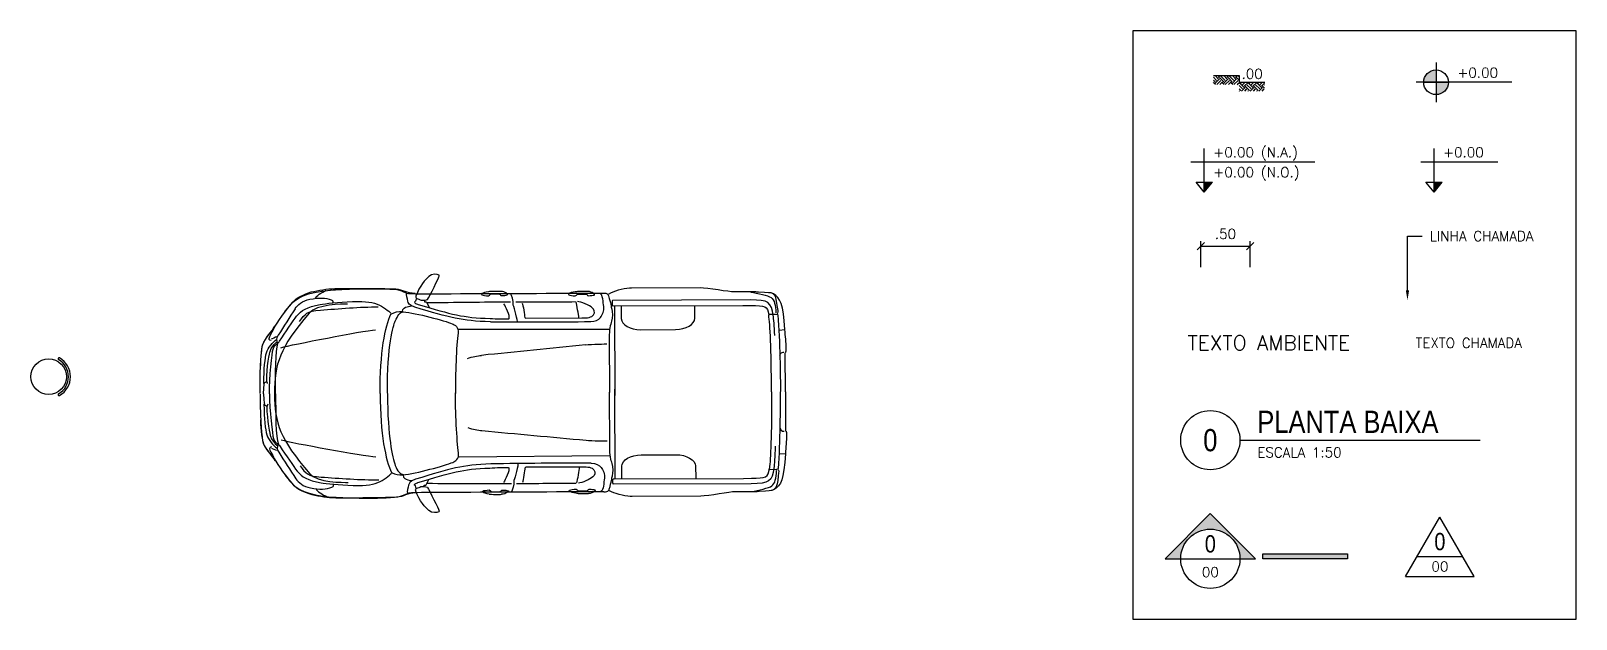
# Model space of a CAD drawing. Header units: millimetres. Extents: x 45003 to 46969, y 6653 to 6979.
# Drawn here: x 45003.1 to 45018.74, y 6880.17 to 6886.13 of the extents above; entities that cross this region are included whole.
import ezdxf
from ezdxf import colors
from ezdxf.entities.mleader import LeaderData, LeaderLine
from ezdxf.enums import TextEntityAlignment as Align
from ezdxf.math import Vec2, Vec3

# ---------------------------------------------------------------- set-up
doc = ezdxf.new("R2010")
doc.units = ezdxf.units.MM
for name, color, linetype in [('ARQ-COTAS', 30, 'Continuous'), ('ARQ-MÓVEIS', 170, 'Continuous'), ('ARQ-PESSOAS', 1, 'Continuous'), ('ARQ-SÍMBOLOS', 2, 'Continuous'), ('ARQ-TEXTO2', 2, 'Continuous'), ('ARQ-TEXTO3', 3, 'Continuous'), ('ARQ-TEXTO4', 4, 'Continuous')]:
    doc.layers.add(name, color=color, linetype=linetype)
doc.styles.add('ARIAL', font='ARIALN.TTF', dxfattribs={"height": 0.18})
doc.styles.add('ROMANS', font='romans.shx')
doc.styles.add('Romans_Anot', font='romans.shx')
doc.dimstyles.new('Escala 1-50', dxfattribs={"dimscale": 0.5, "dimtxt": 0.2, "dimasz": 0.15, "dimexe": 0.1, "dimexo": 0.2, "dimgap": 0.15, "dimtad": 1, "dimzin": 4, "dimdsep": 46, "dimtxsty": 'Romans_Anot', "dimblk": 'OBLIQUE', "dimcen": 0.25, "dimclrd": 256, "dimclre": 256, "dimclrt": 2, "dimadec": 0, "dimazin": 0, "dimtfac": 1, "dimtix": 1, "dimtmove": 2, "dimatfit": 3, "dimfxl": 0, "dimlwd": -1, "dimlwe": -1, "dimarcsym": 0})

# ---------------------------------------------------------------- blocks, each defined once
blk = doc.blocks.new('_Oblique')
at = {"color": 0, "linetype": 'ByBlock', "lineweight": -2}
blk.add_line((-0.5, -0.5), (0.5, 0.5), dxfattribs=at)
blk = doc.blocks.new('*D36')
at = {"layer": 'ARQ-COTAS', "transparency": 16777216}
for p, q in [((45014.937, 6883.735), (45014.937, 6883.997)), ((45014.937, 6883.947), (45015.437, 6883.947)), ((45015.437, 6883.735), (45015.437, 6883.997))]:
    blk.add_line(p, q, dxfattribs=at)
at = {"layer": 'Defpoints', "color": 0, "transparency": 16777216}
for p in [(45015.437, 6883.947), (45014.937, 6883.635), (45015.437, 6883.635)]:
    blk.add_point(p, dxfattribs=at)
at = {"layer": 'ARQ-COTAS', "transparency": 16777216, "xscale": 0.075, "yscale": 0.075, "zscale": 0.075, "rotation": 180}
blk.add_blockref('_Oblique', (45014.937, 6883.947), dxfattribs=at)
at = {"layer": 'ARQ-COTAS', "transparency": 16777216, "xscale": 0.075, "yscale": 0.075, "zscale": 0.075}
blk.add_blockref('_Oblique', (45015.437, 6883.947), dxfattribs=at)
at = {"layer": 'ARQ-COTAS', "color": 2, "transparency": 16777216, "insert": (45015.187, 6884.072), "char_height": 0.1, "attachment_point": 5, "style": 'Romans_Anot'}
blk.add_mtext('.50', dxfattribs=at)
blk = doc.blocks.new('Nível_Planta')
at = {"layer": 'ARQ-SÍMBOLOS', "ltscale": 0.1}
h = blk.add_hatch(color=1, dxfattribs=at)
h.dxf.hatch_style = 1
h.paths.add_polyline_path([(-0.25, 0), (0, 0), (0, 0.25, 0.414214)])
h.paths.add_polyline_path([(0.25, 0), (0, 0), (0, -0.25, 0.414214)])
at = {"layer": 'ARQ-SÍMBOLOS', "color": 1}
for p, q in [((0, 0.4), (0, -0.4)), ((1.535, 0), (-0.4, 0))]:
    blk.add_line(p, q, dxfattribs=at)
at = {"layer": 'ARQ-SÍMBOLOS', "color": 1, "ltscale": 0.1}
blk.add_line((-0.25, 0), (0.25, 0), dxfattribs=at)
at = {"layer": 'ARQ-SÍMBOLOS', "color": 1}
blk.add_circle((0, 0), 0.25, dxfattribs=at)
at = {"layer": 'ARQ-TEXTO2', "style": 'ROMANS'}
blk.add_attdef('NIVEL-ACABADO', text='', height=0.2, dxfattribs=at).set_placement((0.432, 0.034), align=Align.BOTTOM_LEFT)
blk = doc.blocks.new('Nível_Corte')
at = {"layer": 'ARQ-SÍMBOLOS'}
h = blk.add_hatch(color=1, dxfattribs=at)
h.dxf.hatch_style = 1
h.paths.add_polyline_path([(0.167, 0.202), (0, 0.202), (0, 0)])
at = {"layer": 'ARQ-SÍMBOLOS', "color": 1}
for p, q in [((0, 0), (0, 0.884)), ((-0.271, 0.613), (2.235, 0.613)), ((-0.167, 0.202), (0.167, 0.202)), ((0, 0), (-0.167, 0.202)), ((0, 0), (0.167, 0.202))]:
    blk.add_line(p, q, dxfattribs=at)
at = {"layer": 'ARQ-TEXTO2', "style": 'ROMANS'}
for tag, p in [('NIVEL-ACABADO', (0.182, 0.647)), ('NIVEL-OSSO', (0.182, 0.244))]:
    blk.add_attdef(tag, text='', height=0.2, dxfattribs=at).set_placement(p, align=Align.BOTTOM_LEFT)
blk = doc.blocks.new('Nível_Fachada')
at = {"layer": 'ARQ-SÍMBOLOS'}
h = blk.add_hatch(color=1, dxfattribs=at)
h.dxf.hatch_style = 1
h.paths.add_polyline_path([(0.167, 0.202), (0, 0.202), (0, 0)])
at = {"layer": 'ARQ-SÍMBOLOS', "color": 1}
for p, q in [((0, 0), (0, 0.884)), ((-0.271, 0.613), (1.29, 0.613)), ((-0.167, 0.202), (0.167, 0.202)), ((0, 0), (-0.167, 0.202)), ((0, 0), (0.167, 0.202))]:
    blk.add_line(p, q, dxfattribs=at)
at = {"layer": 'ARQ-TEXTO2', "style": 'ROMANS'}
blk.add_attdef('NIVEL-ACABADO', text='', height=0.2, dxfattribs=at).set_placement((0.182, 0.647), align=Align.BOTTOM_LEFT)
blk = doc.blocks.new('Desnível')
at = {"layer": 'ARQ-SÍMBOLOS', "ltscale": 0.1}
h = blk.add_hatch(dxfattribs=at)
h.set_pattern_fill('EARTH', color=8, scale=0.0195, angle=45)
h.set_pattern_definition([(45, (-400.02996, -104.62736), (0, 0.175114994), [0.123825, -0.123825]), (45, (-400.0628, -104.59453), (0, 0.175114994), [0.123825, -0.123825]), (45, (-400.09563, -104.56169), (0, 0.175114994), [0.123825, -0.123825]), (135, (-400.09563, -104.5398), (-0.175114994, 0), [0.123825, -0.123825]), (135, (-400.0628, -104.50697), (-0.175114994, 0), [0.123825, -0.123825]), (135, (-400.02996, -104.47414), (-0.175114994, 0), [0.123825, -0.123825])])
h.paths.add_polyline_path([(-0.003, 0.13), (-0.52, 0.13), (-0.52, -0.052), (-0.003, -0.052)])
h.paths.add_polyline_path([(0.514, 0), (-0.003, 0), (-0.003, -0.182), (0.514, -0.182)])
at = {"layer": 'ARQ-SÍMBOLOS', "color": 1}
for p, q in [((-0.52, 0.13), (0, 0.13)), ((0, 0.13), (0, 0)), ((0, 0), (0.517, 0))]:
    blk.add_line(p, q, dxfattribs=at)
at = {"layer": 'ARQ-TEXTO2', "style": 'ROMANS'}
blk.add_attdef('DESNIVEL', text='', height=0.2, dxfattribs=at).set_placement((0.048, 0.007), align=Align.BOTTOM_LEFT)
blk = doc.blocks.new('*U11')
at = {"layer": 'ARQ-SÍMBOLOS'}
blk.add_line((0.6, 0), (5.458, 0), dxfattribs=at)
blk.add_circle((0, 0), 0.6, dxfattribs=at)
at = {"layer": 'ARQ-TEXTO2', "style": 'ROMANS'}
blk.add_attdef('ESCALA1', text='', height=0.2, dxfattribs=at).set_placement((0.951, -0.149), align=Align.TOP_LEFT)
at = {"layer": 'ARQ-TEXTO4', "style": 'ARIAL'}
blk.add_attdef('TITULODODESENHO', (0.951, 0.146), '', height=0.45, dxfattribs=at)
blk.add_attdef('0', text='', height=0.45, dxfattribs=at).set_placement((0, 0), align=Align.MIDDLE)
blk = doc.blocks.new('Símbolo_Corte')
at = {"layer": 'ARQ-SÍMBOLOS'}
h = blk.add_hatch(color=256, dxfattribs=at)
h.dxf.hatch_style = 1
h.paths.add_polyline_path([(0, 0.915), (-0.915, 0), (-0.6, 0, -1), (0.6, 0), (0.915, 0)])
at = {"layer": 'ARQ-SÍMBOLOS', "ltscale": 0.1}
blk.add_hatch(color=256, dxfattribs=at).paths.add_polyline_path([(1.063, 0.1), (2.775, 0.1), (2.775, 0), (1.063, 0)])
at = {"layer": 'ARQ-SÍMBOLOS'}
for p, q in [((-0.915, 0), (-0.6, 0)), ((0.6, 0), (0.915, 0))]:
    blk.add_line(p, q, dxfattribs=at)
at = {"layer": 'ARQ-SÍMBOLOS', "color": 4}
blk.add_line((-0.6, 0), (0.6, 0), dxfattribs=at)
at = {"layer": 'ARQ-SÍMBOLOS'}
blk.add_lwpolyline([(-0.915, 0), (0, 0.915), (0.915, 0)], dxfattribs=at)
blk.add_lwpolyline([(1.063, 0.1), (2.775, 0.1), (2.775, 0), (1.063, 0)], close=True, dxfattribs=at)
blk.add_circle((0, 0), 0.6, dxfattribs=at)
at = {"layer": 'ARQ-TEXTO2', "style": 'ROMANS'}
blk.add_attdef('NUMERO-FOLHA', text='', height=0.2, dxfattribs=at).set_placement((0, -0.271), align=Align.MIDDLE_CENTER)
at = {"layer": 'ARQ-TEXTO4', "style": 'ARIAL'}
blk.add_attdef('NUMERO-DESENHO-NA-FOLHA', text='', height=0.35, dxfattribs=at).set_placement((0, 0.301), align=Align.MIDDLE_CENTER)
blk = doc.blocks.new('Símbolo_Fachada')
at = {"layer": 'ARQ-SÍMBOLOS', "ltscale": 0.1}
for p, q in [((-0.693, -0.399), (0, 0.801)), ((0.693, -0.399), (0, 0.801)), ((-0.693, -0.399), (0.693, -0.399))]:
    blk.add_line(p, q, dxfattribs=at)
at = {"layer": 'ARQ-SÍMBOLOS', "color": 4, "ltscale": 0.1}
blk.add_line((-0.463, 0), (0.463, 0), dxfattribs=at)
at = {"layer": 'ARQ-TEXTO2', "style": 'ROMANS'}
blk.add_attdef('NUMERO-FOLHA', text='', height=0.2, dxfattribs=at).set_placement((0, -0.199), align=Align.MIDDLE_CENTER)
at = {"layer": 'ARQ-TEXTO4', "style": 'ARIAL'}
blk.add_attdef('NUMERO-DESENHO-NA-FOLHA', text='', height=0.35, dxfattribs=at).set_placement((0, 0.306), align=Align.MIDDLE_CENTER)
blk = doc.blocks.new('hulix')
at = {"layer": 'ARQ-PESSOAS'}
h = blk.add_hatch(color=256, dxfattribs=at)
h.paths.add_polyline_path([(323.414, 176.483, 0.002536), (323.46, 176.467)], flags=0)
h.paths.add_polyline_path([(323.46, 176.467, 0.139761), (323.524, 176.473)], flags=0)
h.paths.add_polyline_path([(323.641, 176.703, 0.291649), (323.642, 176.719)], flags=0)
h = blk.add_hatch(color=256, dxfattribs=at)
h.paths.add_polyline_path([(323.45, 174.567, 0.001), (323.405, 174.551)], flags=0)
h.paths.add_polyline_path([(323.515, 174.561, 0.139158), (323.45, 174.567)], flags=0)
for points in [[(326.293, 176.58), (325.595, 176.58)], [(323.41, 176.482), (323.403, 176.455)], [(323.493, 176.463), (323.493, 176.45), (323.508, 176.449), (323.513, 176.446), (323.54, 176.394)], [(324.142, 176.507), (324.154, 176.515)], [(324.164, 176.526), (324.248, 176.526)], [(325.025, 176.503), (325.037, 176.511)], [(325.047, 176.521), (325.13, 176.522)], [(325.383, 176.531), (325.358, 176.518)], [(326.804, 176.456), (325.402, 176.456)], [(327.038, 176.517), (327.013, 176.526)], [(323.151, 176.326), (323.156, 176.328)], [(324.348, 176.272), (324.353, 176.277)], [(324.511, 176.287), (324.519, 176.279), (325.089, 176.279)], [(325.413, 176.401), (326.725, 176.401), (326.806, 176.4)], [(325.423, 176.396), (325.424, 175.488)], [(325.489, 176.397), (325.491, 176.272)], [(326.238, 176.273), (326.24, 176.397)], [(326.996, 176.311), (327.056, 176.311)], [(323.838, 176.171), (325.366, 176.163)], [(325.688, 176.157), (326.042, 176.158)], [(327.096, 176.149), (327.152, 176.153)], [(325.368, 176.081), (325.368, 175.519)], [(327.155, 175.522), (327.154, 175.911)], [(321.867, 175.635), (321.88, 175.643)], [(325.369, 174.961), (325.368, 175.523)], [(325.424, 174.649), (325.424, 175.555)], [(327.155, 175.522), (327.155, 175.133)], [(321.867, 175.405), (321.88, 175.397)], [(323.839, 174.871), (325.367, 174.88)], [(325.688, 174.885), (326.042, 174.885)], [(327.096, 174.895), (327.153, 174.891)], [(323.152, 174.715), (323.157, 174.712)], [(324.338, 174.762), (324.344, 174.757)], [(324.51, 174.758), (324.518, 174.766), (325.088, 174.766)], [(325.49, 174.646), (325.492, 174.77)], [(326.239, 174.77), (326.241, 174.646)], [(326.996, 174.733), (327.057, 174.733)], [(323.401, 174.552), (323.394, 174.579)], [(323.484, 174.571), (323.484, 174.584), (323.499, 174.585), (323.504, 174.588), (323.531, 174.641)], [(325.026, 174.539), (325.038, 174.531)], [(326.805, 174.587), (325.403, 174.587)], [(325.414, 174.642), (326.726, 174.642), (326.807, 174.643)], [(324.143, 174.534), (324.155, 174.526)], [(324.165, 174.516), (324.249, 174.515)], [(325.048, 174.521), (325.131, 174.52)], [(325.384, 174.511), (325.359, 174.525)], [(326.294, 174.463), (325.595, 174.463)], [(327.039, 174.527), (327.013, 174.518)]]:
    blk.add_lwpolyline(points, dxfattribs=at)
for points in [[(323.351, 176.533, 0.007609), (323.764, 176.531, -0.000033), (325.306, 176.531)], [(323.414, 176.483, 0.002536), (323.46, 176.467, 0.139761), (323.524, 176.473)], [(324.248, 176.553, 0.018307), (324.164, 176.551, 0.00379), (324.143, 176.55)], [(325.15, 176.549, 0.007796), (325.131, 176.549, 0.019151), (325.047, 176.547)], [(323.515, 174.561, 0.139158), (323.45, 174.567, 0.001), (323.405, 174.551)], [(325.307, 174.511, -0.000029), (323.765, 174.51, 0.007592), (323.352, 174.508)], [(324.143, 174.492, -0.001054), (324.165, 174.49, 0.01916), (324.249, 174.488, 0.013324), (324.268, 174.489)], [(325.048, 174.495, 0.019973), (325.132, 174.493, 0.002241), (325.151, 174.493)]]:
    blk.add_lwpolyline(points, format="xyb", dxfattribs=at)
for centre, radius, start, end in [((323.629, 176.711), 0.0142, 325.73, 30.7671), ((324.203, 127.964), 48.478, 89.8059, 90.803), ((326.505, -5702.793), 5879.235, 90.0144095, 90.0203015), ((333.905, 168.66), 14.041, 146.6241, 147.9308), ((323.235, 175.927), 0.424, 84.5269, 85.4771), ((324.741, 216.403), 40.163, 269.1727, 270.6263), ((352.519, -111.214), 288.523, 95.44759, 95.65869), ((351.192, 451.161), 277.352, 264.38834, 264.60795), ((334.417, 182.722), 14.657, 212.1403, 213.3921), ((324.782, 133.9), 40.903, 89.4411, 90.8684), ((324.168, 225.249), 50.649, 269.2594, 270.2264), ((323.144, 3114.217), 2939.618, 270.024907, 270.036691)]:
    blk.add_arc(centre, radius, start, end, dxfattribs=at)
for points in [[(322.369, 176.56), (322.457, 176.577), (322.523, 176.588), (322.618, 176.588)], [(322.539, 176.572), (322.644, 176.58), (322.971, 176.592), (323.18, 176.578)], [(322.618, 176.588), (322.814, 176.588), (323.089, 176.588), (323.201, 176.581)], [(323.201, 176.581), (323.275, 176.577), (323.305, 176.539), (323.4, 176.539)], [(323.538, 176.707), (323.503, 176.678), (323.443, 176.608), (323.406, 176.508)], [(323.538, 176.707), (323.503, 176.678), (323.443, 176.608), (323.406, 176.508)], [(323.524, 176.473), (323.544, 176.498), (323.641, 176.703), (323.641, 176.703)], [(323.524, 176.473), (323.544, 176.498), (323.641, 176.703), (323.641, 176.703)], [(323.642, 176.719), (323.619, 176.732), (323.573, 176.735), (323.538, 176.707)], [(323.642, 176.719), (323.619, 176.732), (323.573, 176.735), (323.538, 176.707)], [(325.595, 176.58), (325.546, 176.585), (325.439, 176.556), (325.383, 176.531)], [(326.637, 176.538), (326.595, 176.538), (326.365, 176.58), (326.293, 176.58)], [(321.959, 176.179), (321.996, 176.245), (322.092, 176.378), (322.134, 176.427)], [(322.046, 176.315), (322.085, 176.371), (322.161, 176.46), (322.186, 176.481)], [(322.134, 176.427), (322.184, 176.486), (322.289, 176.553), (322.539, 176.572)], [(322.179, 176.385), (322.205, 176.424), (322.252, 176.464), (322.328, 176.479)], [(322.186, 176.481), (322.21, 176.502), (322.299, 176.546), (322.369, 176.56)], [(322.193, 176.308), (322.242, 176.369), (322.298, 176.401), (322.434, 176.426)], [(322.709, 176.429), (322.661, 176.429), (322.397, 176.429), (322.32, 176.338)], [(322.328, 176.479), (322.42, 176.498), (322.488, 176.494), (322.546, 176.472)], [(322.385, 176.493), (322.388, 176.508), (322.45, 176.55), (322.495, 176.57)], [(322.434, 176.426), (322.486, 176.436), (322.617, 176.449), (322.761, 176.454)], [(322.546, 176.472), (322.565, 176.465), (322.565, 176.449), (322.557, 176.443)], [(322.761, 176.454), (322.904, 176.459), (322.97, 176.449), (323.036, 176.418)], [(323.18, 176.578), (323.279, 176.571), (323.288, 176.534), (323.351, 176.533)], [(323.324, 176.457), (323.319, 176.474), (323.302, 176.53), (323.315, 176.536)], [(323.393, 176.396), (323.328, 176.415), (323.33, 176.44), (323.324, 176.457)], [(323.403, 176.455), (323.389, 176.451), (323.393, 176.441), (323.393, 176.441)], [(323.393, 176.441), (323.401, 176.431), (323.427, 176.423), (323.427, 176.423)], [(323.406, 176.508), (323.406, 176.508), (323.4, 176.488), (323.414, 176.483)], [(323.406, 176.508), (323.406, 176.508), (323.4, 176.488), (323.414, 176.483)], [(323.427, 176.423), (323.776, 176.32), (323.876, 176.286), (324.159, 176.278)], [(324.077, 176.53), (324.07, 176.526), (324.073, 176.519), (324.077, 176.518)], [(324.077, 176.53), (324.07, 176.526), (324.073, 176.519), (324.077, 176.518)], [(324.143, 176.55), (324.11, 176.547), (324.089, 176.536), (324.077, 176.53)], [(324.143, 176.55), (324.11, 176.547), (324.089, 176.536), (324.077, 176.53)], [(324.077, 176.518), (324.088, 176.513), (324.113, 176.509), (324.142, 176.507)], [(324.077, 176.518), (324.088, 176.513), (324.113, 176.509), (324.142, 176.507)], [(324.154, 176.515), (324.159, 176.519), (324.164, 176.526), (324.164, 176.526)], [(324.154, 176.515), (324.159, 176.519), (324.164, 176.526), (324.164, 176.526)], [(324.267, 176.553), (324.262, 176.553), (324.254, 176.553), (324.248, 176.553)], [(324.267, 176.553), (324.262, 176.553), (324.254, 176.553), (324.248, 176.553)], [(324.248, 176.526), (324.262, 176.526), (324.263, 176.515), (324.266, 176.513)], [(324.248, 176.526), (324.262, 176.526), (324.263, 176.515), (324.266, 176.513)], [(324.266, 176.513), (324.266, 176.513), (324.27, 176.508), (324.275, 176.509)], [(324.266, 176.513), (324.266, 176.513), (324.27, 176.508), (324.275, 176.509)], [(324.322, 176.536), (324.311, 176.544), (324.293, 176.552), (324.267, 176.553)], [(324.322, 176.536), (324.311, 176.544), (324.293, 176.552), (324.267, 176.553)], [(324.275, 176.509), (324.301, 176.51), (324.322, 176.513), (324.332, 176.516)], [(324.275, 176.509), (324.301, 176.51), (324.322, 176.513), (324.332, 176.516)], [(324.353, 176.277), (324.361, 176.303), (324.319, 176.4), (324.299, 176.425)], [(324.332, 176.516), (324.343, 176.519), (324.336, 176.526), (324.322, 176.536)], [(324.332, 176.516), (324.343, 176.519), (324.336, 176.526), (324.322, 176.536)], [(324.393, 176.418), (324.397, 176.455), (324.377, 176.514), (324.367, 176.529)], [(324.485, 176.432), (324.495, 176.412), (324.509, 176.312), (324.511, 176.287)], [(324.959, 176.526), (324.952, 176.522), (324.956, 176.515), (324.959, 176.514)], [(324.959, 176.526), (324.952, 176.522), (324.956, 176.515), (324.959, 176.514)], [(325.025, 176.545), (324.993, 176.543), (324.971, 176.532), (324.959, 176.526)], [(325.025, 176.545), (324.993, 176.543), (324.971, 176.532), (324.959, 176.526)], [(324.959, 176.514), (324.971, 176.508), (324.995, 176.505), (325.025, 176.503)], [(324.959, 176.514), (324.971, 176.508), (324.995, 176.505), (325.025, 176.503)], [(325.047, 176.547), (325.039, 176.547), (325.033, 176.546), (325.025, 176.545)], [(325.047, 176.547), (325.039, 176.547), (325.033, 176.546), (325.025, 176.545)], [(325.06, 176.282), (325.058, 176.314), (325.039, 176.411), (325.032, 176.442)], [(325.037, 176.511), (325.042, 176.515), (325.047, 176.521), (325.047, 176.521)], [(325.037, 176.511), (325.042, 176.515), (325.047, 176.521), (325.047, 176.521)], [(325.196, 176.383), (325.172, 176.408), (325.079, 176.446), (325.047, 176.447)], [(325.13, 176.522), (325.145, 176.522), (325.146, 176.511), (325.148, 176.509)], [(325.13, 176.522), (325.145, 176.522), (325.146, 176.511), (325.148, 176.509)], [(325.148, 176.509), (325.148, 176.509), (325.153, 176.504), (325.158, 176.505)], [(325.148, 176.509), (325.148, 176.509), (325.153, 176.504), (325.158, 176.505)], [(325.205, 176.532), (325.194, 176.539), (325.176, 176.548), (325.15, 176.549)], [(325.205, 176.532), (325.194, 176.539), (325.176, 176.548), (325.15, 176.549)], [(325.158, 176.505), (325.184, 176.506), (325.205, 176.509), (325.215, 176.512)], [(325.158, 176.505), (325.184, 176.506), (325.205, 176.509), (325.215, 176.512)], [(325.215, 176.512), (325.226, 176.515), (325.219, 176.522), (325.205, 176.532)], [(325.215, 176.512), (325.226, 176.515), (325.219, 176.522), (325.205, 176.532)], [(325.313, 176.394), (325.306, 176.436), (325.306, 176.519), (325.276, 176.528)], [(325.306, 176.531), (325.331, 176.531), (325.346, 176.53), (325.355, 176.517)], [(325.355, 176.517), (325.358, 176.514), (325.36, 176.509), (325.362, 176.504)], [(325.362, 176.504), (325.386, 176.428), (325.387, 176.393), (325.394, 176.368)], [(325.402, 176.456), (325.402, 176.456), (325.399, 176.446), (325.399, 176.441)], [(325.399, 176.441), (325.399, 176.437), (325.399, 176.406), (325.399, 176.406)], [(326.885, 176.535), (326.823, 176.539), (326.923, 176.538), (326.637, 176.538)], [(327.035, 176.296), (327.017, 176.434), (326.985, 176.456), (326.804, 176.456)], [(326.808, 176.535), (326.873, 176.526), (326.986, 176.5), (327.013, 176.48)], [(327.013, 176.526), (327.013, 176.526), (326.985, 176.53), (326.885, 176.535)], [(327.066, 176.46), (327.06, 176.483), (327.048, 176.519), (327.013, 176.526)], [(327.013, 176.48), (327.049, 176.452), (327.057, 176.406), (327.062, 176.323)], [(327.152, 176.153), (327.137, 176.416), (327.107, 176.476), (327.038, 176.517)], [(327.085, 176.333), (327.085, 176.333), (327.076, 176.42), (327.066, 176.46)], [(322.32, 176.338), (322.019, 175.983), (321.966, 175.827), (321.966, 175.522)], [(322.02, 176.056), (322.076, 176.139), (322.158, 176.264), (322.193, 176.308)], [(322.223, 176.254), (322.281, 176.332), (322.295, 176.359), (322.437, 176.369)], [(322.437, 176.369), (322.615, 176.381), (322.845, 176.401), (323.021, 176.4)], [(323.036, 176.418), (323.091, 176.392), (323.151, 176.335), (323.151, 176.335)], [(323.039, 175.52), (323.038, 175.932), (323.091, 176.205), (323.151, 176.326)], [(323.156, 176.328), (323.187, 176.346), (323.225, 176.353), (323.269, 176.35)], [(323.195, 176.254), (323.219, 176.31), (323.242, 176.344), (323.27, 176.346)], [(323.268, 176.353), (323.268, 176.385), (323.297, 176.395), (323.316, 176.4)], [(323.276, 176.349), (323.407, 176.336), (323.7, 176.256), (323.772, 176.226)], [(323.316, 176.4), (323.335, 176.406), (323.362, 176.409), (323.362, 176.409)], [(324.161, 176.244), (323.864, 176.253), (323.758, 176.286), (323.393, 176.396)], [(324.159, 176.278), (324.221, 176.274), (324.32, 176.27), (324.348, 176.272)], [(324.436, 176.247), (324.434, 176.289), (324.393, 176.418), (324.393, 176.418)], [(325.089, 176.279), (325.149, 176.279), (325.19, 176.283), (325.209, 176.312)], [(325.18, 176.242), (325.225, 176.242), (325.262, 176.257), (325.28, 176.284)], [(325.209, 176.312), (325.228, 176.341), (325.216, 176.362), (325.196, 176.383)], [(325.28, 176.284), (325.299, 176.31), (325.32, 176.351), (325.313, 176.394)], [(325.394, 176.368), (325.402, 176.343), (325.405, 176.28), (325.393, 176.246)], [(325.399, 176.406), (325.401, 176.401), (325.409, 176.399), (325.409, 176.399)], [(325.491, 176.272), (325.491, 176.211), (325.583, 176.157), (325.688, 176.157)], [(326.042, 176.158), (326.147, 176.158), (326.238, 176.211), (326.238, 176.273)], [(326.806, 176.4), (326.953, 176.395), (326.977, 176.401), (326.989, 176.3)], [(327.014, 175.522), (327.014, 175.96), (327.002, 176.211), (326.989, 176.3)], [(327.049, 176.093), (327.045, 176.194), (327.04, 176.262), (327.034, 176.3)], [(327.059, 176.312), (327.075, 176.312), (327.082, 176.302), (327.082, 176.302)], [(327.075, 176.316), (327.075, 176.316), (327.087, 176.324), (327.085, 176.333)], [(327.082, 176.302), (327.102, 176.036), (327.105, 175.672), (327.105, 175.523)], [(321.847, 176.011), (321.864, 176.079), (321.947, 176.155), (321.97, 176.208)], [(321.875, 176.072), (321.899, 176.115), (321.955, 176.173), (321.959, 176.179)], [(321.917, 176.092), (321.922, 176.108), (321.968, 176.194), (321.968, 176.194)], [(321.999, 176.039), (321.991, 176.06), (321.986, 176.082), (322.006, 176.115)], [(322.033, 175.988), (322.144, 176.021), (322.859, 176.154), (322.994, 176.167)], [(323.113, 175.523), (323.113, 176.016), (323.174, 176.204), (323.195, 176.254)], [(323.772, 176.226), (323.799, 176.215), (323.842, 176.192), (323.832, 176.129)], [(323.832, 176.129), (323.815, 176.01), (323.803, 175.691), (323.803, 175.517)], [(325.393, 176.246), (325.38, 176.212), (325.368, 176.155), (325.368, 176.081)], [(327.166, 175.953), (327.166, 176.031), (327.156, 176.085), (327.152, 176.153)], [(321.82, 175.522), (321.819, 175.846), (321.838, 175.961), (321.838, 175.961)], [(321.826, 175.788), (321.826, 175.788), (321.826, 175.925), (321.847, 176.011)], [(321.838, 175.961), (321.845, 176.025), (321.851, 176.03), (321.875, 176.072)], [(321.887, 175.652), (321.884, 175.783), (321.922, 175.951), (321.922, 175.951)], [(321.886, 175.937), (321.899, 175.988), (321.952, 176.044), (321.99, 176.074)], [(321.934, 176.061), (321.909, 176.065), (321.911, 176.076), (321.917, 176.092)], [(321.914, 175.52), (321.914, 175.683), (321.941, 175.939), (321.953, 175.974)], [(321.922, 175.951), (321.931, 175.989), (321.97, 176.029), (321.97, 176.029)], [(321.992, 176.098), (321.979, 176.096), (321.937, 176.077), (321.937, 176.077)], [(321.953, 175.974), (321.964, 176.009), (321.976, 176.015), (321.991, 176.027)], [(321.97, 176.029), (321.982, 176.042), (321.991, 176.045), (321.991, 176.045)], [(321.977, 175.52), (321.977, 175.713), (321.975, 175.966), (322.003, 176.031)], [(321.991, 176.027), (322.004, 176.037), (322.012, 176.043), (322.02, 176.056)], [(325.128, 176.006), (325.187, 176.014), (325.342, 176.014), (325.342, 176.014)], [(327.159, 175.922), (327.159, 175.922), (327.166, 175.928), (327.166, 175.953)], [(321.858, 175.626), (321.858, 175.772), (321.872, 175.885), (321.886, 175.937)], [(323.926, 175.872), (323.977, 175.891), (324.03, 175.898), (324.07, 175.903)], [(327.101, 175.894), (327.105, 175.929), (327.141, 175.924), (327.141, 175.924)], [(327.154, 175.911), (327.154, 175.911), (327.154, 175.917), (327.159, 175.922)], [(321.898, 175.625), (321.89, 175.638), (321.887, 175.652), (321.887, 175.652)], [(321.82, 175.518), (321.82, 175.194), (321.838, 175.079), (321.838, 175.079)], [(321.855, 175.521), (321.855, 175.615), (321.867, 175.635), (321.867, 175.635)], [(321.855, 175.519), (321.855, 175.425), (321.867, 175.405), (321.867, 175.405)], [(321.914, 175.52), (321.914, 175.357), (321.942, 175.101), (321.953, 175.066)], [(321.966, 175.522), (321.966, 175.217), (322.019, 175.061), (322.32, 174.706)], [(321.977, 175.52), (321.977, 175.327), (321.975, 175.074), (322.003, 175.009)], [(323.039, 175.52), (323.039, 175.109), (323.091, 174.835), (323.152, 174.715)], [(323.113, 175.518), (323.113, 175.069), (323.162, 174.873), (323.19, 174.787)], [(323.833, 174.912), (323.815, 175.032), (323.803, 175.351), (323.803, 175.524)], [(327.014, 175.522), (327.015, 175.084), (327.002, 174.833), (326.99, 174.744)], [(327.083, 174.742), (327.103, 175.008), (327.105, 175.372), (327.105, 175.521)], [(321.858, 175.414), (321.858, 175.268), (321.872, 175.155), (321.886, 175.103)], [(321.888, 175.389), (321.885, 175.258), (321.923, 175.09), (321.923, 175.09)], [(321.899, 175.415), (321.891, 175.403), (321.888, 175.389), (321.888, 175.389)], [(321.848, 175.033), (321.826, 175.12), (321.826, 175.256), (321.826, 175.256)], [(323.927, 175.169), (323.978, 175.15), (324.03, 175.144), (324.071, 175.138)], [(321.838, 175.079), (321.845, 175.015), (321.851, 175.01), (321.875, 174.968)], [(321.97, 174.836), (321.947, 174.889), (321.864, 174.965), (321.848, 175.033)], [(321.886, 175.103), (321.9, 175.051), (321.952, 174.995), (321.99, 174.966)], [(321.923, 175.09), (321.932, 175.052), (321.972, 175.012), (321.972, 175.012)], [(321.953, 175.066), (321.965, 175.031), (321.976, 175.024), (321.991, 175.013)], [(321.972, 175.012), (321.983, 174.998), (321.992, 174.995), (321.992, 174.995)], [(321.991, 175.013), (322.005, 175.003), (322.012, 174.996), (322.021, 174.984)], [(322.033, 175.051), (322.145, 175.019), (322.859, 174.887), (322.994, 174.874)], [(325.129, 175.036), (325.187, 175.029), (325.342, 175.029), (325.342, 175.029)], [(327.101, 175.15), (327.106, 175.115), (327.141, 175.12), (327.141, 175.12)], [(327.166, 175.091), (327.166, 175.013), (327.156, 174.959), (327.153, 174.891)], [(327.155, 175.133), (327.155, 175.133), (327.155, 175.126), (327.159, 175.122)], [(327.159, 175.122), (327.159, 175.122), (327.166, 175.116), (327.166, 175.091)], [(321.875, 174.968), (321.9, 174.925), (321.956, 174.867), (321.959, 174.861)], [(321.934, 174.979), (321.91, 174.975), (321.912, 174.964), (321.917, 174.948)], [(321.917, 174.948), (321.923, 174.932), (321.968, 174.846), (321.968, 174.846)], [(321.993, 174.942), (321.979, 174.944), (321.937, 174.963), (321.937, 174.963)], [(321.959, 174.861), (321.996, 174.795), (322.092, 174.662), (322.134, 174.613)], [(321.999, 175.001), (321.991, 174.98), (321.986, 174.958), (322.006, 174.925)], [(322.021, 174.984), (322.076, 174.901), (322.158, 174.776), (322.193, 174.732)], [(323.773, 174.816), (323.799, 174.827), (323.842, 174.85), (323.833, 174.912)], [(325.393, 174.797), (325.381, 174.83), (325.369, 174.887), (325.369, 174.961)], [(325.492, 174.77), (325.492, 174.832), (325.583, 174.885), (325.688, 174.885)], [(326.042, 174.885), (326.148, 174.885), (326.239, 174.832), (326.239, 174.77)], [(327.05, 174.968), (327.046, 174.858), (327.041, 174.784), (327.035, 174.744)], [(327.153, 174.891), (327.137, 174.628), (327.107, 174.568), (327.039, 174.527)], [(322.187, 174.563), (322.162, 174.584), (322.085, 174.674), (322.047, 174.73)], [(322.193, 174.732), (322.242, 174.671), (322.299, 174.64), (322.435, 174.614)], [(322.224, 174.786), (322.282, 174.709), (322.295, 174.681), (322.437, 174.671)], [(322.32, 174.706), (322.397, 174.615), (322.661, 174.616), (322.71, 174.616)], [(323.037, 174.623), (323.091, 174.649), (323.152, 174.706), (323.152, 174.706)], [(323.157, 174.712), (323.188, 174.695), (323.225, 174.688), (323.269, 174.691)], [(323.19, 174.787), (323.209, 174.729), (323.243, 174.697), (323.271, 174.695)], [(323.269, 174.691), (323.396, 174.702), (323.699, 174.785), (323.773, 174.816)], [(324.162, 174.798), (323.865, 174.788), (323.758, 174.755), (323.394, 174.645)], [(323.418, 174.611), (323.766, 174.714), (323.867, 174.748), (324.15, 174.757)], [(324.15, 174.757), (324.212, 174.76), (324.31, 174.764), (324.338, 174.762)], [(324.344, 174.757), (324.352, 174.731), (324.309, 174.635), (324.289, 174.61)], [(324.436, 174.794), (324.435, 174.753), (324.393, 174.624), (324.393, 174.624)], [(324.484, 174.612), (324.494, 174.633), (324.508, 174.733), (324.51, 174.758)], [(325.06, 174.764), (325.057, 174.731), (325.038, 174.634), (325.031, 174.603)], [(325.088, 174.766), (325.148, 174.766), (325.189, 174.763), (325.208, 174.733)], [(325.181, 174.801), (325.226, 174.801), (325.262, 174.785), (325.281, 174.759)], [(325.208, 174.733), (325.227, 174.704), (325.216, 174.683), (325.196, 174.663)], [(325.281, 174.759), (325.299, 174.732), (325.32, 174.691), (325.313, 174.649)], [(325.395, 174.674), (325.403, 174.699), (325.406, 174.763), (325.393, 174.797)], [(327.035, 174.748), (327.018, 174.609), (326.986, 174.588), (326.805, 174.587)], [(326.807, 174.643), (326.954, 174.648), (326.978, 174.643), (326.99, 174.744)], [(327.013, 174.564), (327.049, 174.592), (327.057, 174.638), (327.063, 174.721)], [(327.06, 174.732), (327.075, 174.732), (327.083, 174.742), (327.083, 174.742)], [(327.085, 174.71), (327.085, 174.71), (327.077, 174.624), (327.067, 174.584)], [(327.075, 174.728), (327.075, 174.728), (327.088, 174.72), (327.085, 174.71)], [(322.134, 174.613), (322.184, 174.554), (322.29, 174.487), (322.539, 174.468)], [(322.179, 174.655), (322.206, 174.616), (322.252, 174.576), (322.329, 174.561)], [(322.37, 174.485), (322.3, 174.499), (322.211, 174.542), (322.187, 174.563)], [(322.329, 174.561), (322.421, 174.542), (322.489, 174.547), (322.546, 174.568)], [(322.386, 174.547), (322.389, 174.532), (322.451, 174.49), (322.496, 174.471)], [(322.435, 174.614), (322.487, 174.604), (322.618, 174.592), (322.761, 174.586)], [(322.437, 174.671), (322.615, 174.659), (322.846, 174.64), (323.022, 174.641)], [(322.546, 174.568), (322.566, 174.575), (322.566, 174.592), (322.558, 174.598)], [(322.761, 174.586), (322.904, 174.581), (322.971, 174.592), (323.037, 174.623)], [(323.269, 174.688), (323.269, 174.656), (323.297, 174.646), (323.317, 174.641)], [(323.325, 174.584), (323.32, 174.567), (323.303, 174.51), (323.316, 174.505)], [(323.317, 174.641), (323.336, 174.636), (323.362, 174.632), (323.362, 174.632)], [(323.394, 174.645), (323.329, 174.626), (323.33, 174.601), (323.325, 174.584)], [(323.394, 174.579), (323.38, 174.583), (323.383, 174.592), (323.383, 174.592)], [(323.383, 174.592), (323.392, 174.603), (323.418, 174.611), (323.418, 174.611)], [(323.397, 174.526), (323.397, 174.526), (323.391, 174.546), (323.405, 174.551)], [(323.397, 174.526), (323.397, 174.526), (323.391, 174.546), (323.405, 174.551)], [(323.515, 174.561), (323.535, 174.536), (323.632, 174.331), (323.632, 174.331)], [(323.515, 174.561), (323.535, 174.536), (323.632, 174.331), (323.632, 174.331)], [(324.393, 174.624), (324.398, 174.587), (324.378, 174.527), (324.368, 174.513)], [(324.96, 174.528), (324.972, 174.534), (324.996, 174.537), (325.026, 174.539)], [(324.96, 174.528), (324.972, 174.534), (324.996, 174.537), (325.026, 174.539)], [(325.196, 174.663), (325.171, 174.637), (325.082, 174.602), (325.05, 174.601)], [(325.313, 174.649), (325.307, 174.606), (325.307, 174.524), (325.276, 174.514)], [(325.357, 174.527), (325.359, 174.53), (325.361, 174.534), (325.362, 174.538)], [(325.362, 174.538), (325.387, 174.614), (325.387, 174.65), (325.395, 174.674)], [(325.4, 174.637), (325.402, 174.642), (325.41, 174.644), (325.41, 174.644)], [(325.4, 174.601), (325.4, 174.605), (325.4, 174.637), (325.4, 174.637)], [(325.403, 174.587), (325.403, 174.587), (325.4, 174.597), (325.4, 174.601)], [(326.809, 174.508), (326.874, 174.518), (326.987, 174.544), (327.013, 174.564)], [(327.067, 174.584), (327.061, 174.561), (327.048, 174.524), (327.013, 174.518)], [(322.619, 174.457), (322.524, 174.457), (322.458, 174.467), (322.37, 174.485)], [(322.539, 174.468), (322.644, 174.46), (322.972, 174.448), (323.181, 174.463)], [(323.202, 174.464), (323.089, 174.457), (322.815, 174.457), (322.619, 174.457)], [(323.181, 174.463), (323.28, 174.47), (323.289, 174.507), (323.352, 174.508)], [(323.401, 174.506), (323.305, 174.506), (323.276, 174.468), (323.202, 174.464)], [(323.529, 174.328), (323.494, 174.356), (323.434, 174.426), (323.397, 174.526)], [(323.529, 174.328), (323.494, 174.356), (323.434, 174.426), (323.397, 174.526)], [(324.077, 174.512), (324.07, 174.516), (324.074, 174.522), (324.077, 174.523)], [(324.077, 174.512), (324.07, 174.516), (324.074, 174.522), (324.077, 174.523)], [(324.077, 174.523), (324.089, 174.529), (324.114, 174.532), (324.143, 174.534)], [(324.077, 174.523), (324.089, 174.529), (324.114, 174.532), (324.143, 174.534)], [(324.143, 174.492), (324.111, 174.495), (324.089, 174.505), (324.077, 174.512)], [(324.143, 174.492), (324.111, 174.495), (324.089, 174.505), (324.077, 174.512)], [(324.155, 174.526), (324.16, 174.523), (324.165, 174.516), (324.165, 174.516)], [(324.155, 174.526), (324.16, 174.523), (324.165, 174.516), (324.165, 174.516)], [(324.249, 174.515), (324.263, 174.515), (324.264, 174.526), (324.267, 174.529)], [(324.249, 174.515), (324.263, 174.515), (324.264, 174.526), (324.267, 174.529)], [(324.267, 174.529), (324.267, 174.529), (324.271, 174.533), (324.276, 174.533)], [(324.267, 174.529), (324.267, 174.529), (324.271, 174.533), (324.276, 174.533)], [(324.323, 174.506), (324.312, 174.498), (324.294, 174.49), (324.268, 174.489)], [(324.323, 174.506), (324.312, 174.498), (324.294, 174.49), (324.268, 174.489)], [(324.276, 174.533), (324.302, 174.532), (324.323, 174.529), (324.333, 174.526)], [(324.276, 174.533), (324.302, 174.532), (324.323, 174.529), (324.333, 174.526)], [(324.333, 174.526), (324.344, 174.523), (324.337, 174.516), (324.323, 174.506)], [(324.333, 174.526), (324.344, 174.523), (324.337, 174.516), (324.323, 174.506)], [(324.96, 174.517), (324.953, 174.521), (324.957, 174.527), (324.96, 174.528)], [(324.96, 174.517), (324.953, 174.521), (324.957, 174.527), (324.96, 174.528)], [(325.026, 174.497), (324.994, 174.5), (324.972, 174.51), (324.96, 174.517)], [(325.026, 174.497), (324.994, 174.5), (324.972, 174.51), (324.96, 174.517)], [(325.048, 174.495), (325.04, 174.495), (325.034, 174.496), (325.026, 174.497)], [(325.048, 174.495), (325.04, 174.495), (325.034, 174.496), (325.026, 174.497)], [(325.038, 174.531), (325.042, 174.527), (325.048, 174.521), (325.048, 174.521)], [(325.038, 174.531), (325.042, 174.527), (325.048, 174.521), (325.048, 174.521)], [(325.131, 174.52), (325.146, 174.52), (325.147, 174.531), (325.149, 174.534)], [(325.131, 174.52), (325.146, 174.52), (325.147, 174.531), (325.149, 174.534)], [(325.149, 174.534), (325.149, 174.534), (325.154, 174.538), (325.158, 174.538)], [(325.149, 174.534), (325.149, 174.534), (325.154, 174.538), (325.158, 174.538)], [(325.205, 174.51), (325.195, 174.503), (325.177, 174.494), (325.151, 174.493)], [(325.205, 174.51), (325.195, 174.503), (325.177, 174.494), (325.151, 174.493)], [(325.158, 174.538), (325.185, 174.537), (325.206, 174.534), (325.216, 174.531)], [(325.158, 174.538), (325.185, 174.537), (325.206, 174.534), (325.216, 174.531)], [(325.216, 174.531), (325.226, 174.528), (325.22, 174.52), (325.205, 174.51)], [(325.216, 174.531), (325.226, 174.528), (325.22, 174.52), (325.205, 174.51)], [(325.307, 174.511), (325.333, 174.511), (325.348, 174.512), (325.357, 174.527)], [(325.595, 174.463), (325.547, 174.457), (325.44, 174.486), (325.384, 174.511)], [(326.637, 174.506), (326.596, 174.506), (326.366, 174.463), (326.294, 174.463)], [(326.886, 174.508), (326.824, 174.505), (326.923, 174.506), (326.637, 174.506)], [(327.013, 174.518), (327.013, 174.518), (326.986, 174.514), (326.886, 174.508)], [(323.632, 174.315), (323.61, 174.302), (323.563, 174.299), (323.529, 174.328)], [(323.632, 174.315), (323.61, 174.302), (323.563, 174.299), (323.529, 174.328)], [(323.632, 174.331), (323.637, 174.323), (323.632, 174.315), (323.632, 174.315)], [(323.632, 174.331), (323.637, 174.323), (323.632, 174.315), (323.632, 174.315)]]:
    blk.add_open_spline(points, degree=3, dxfattribs=at)

msp = doc.modelspace()

# ---------------------------------------------------------------- linework, layer by layer
msp.add_lwpolyline([(45014.251, 6880.17), (45018.735, 6880.17), (45018.735, 6886.129), (45014.251, 6886.129)], close=True)
at = {"layer": 'ARQ-MÓVEIS'}
msp.add_circle((45003.279, 6882.626), 0.18, dxfattribs=at)
for centre, radius, start, end in [((45003.384, 6882.807), 0.01, 60, 240), ((45003.279, 6882.626), 0.2, 300, 60), ((45003.279, 6882.626), 0.22, 300, 60), ((45003.384, 6882.444), 0.01, 120, 300)]:
    msp.add_arc(centre, radius, start, end, dxfattribs=at)

# ---------------------------------------------------------------- block references
at = {"layer": 'ARQ-PESSOAS', "xscale": 0.9962134041378833, "yscale": 0.9962134041378833, "zscale": 0.9962134041378833, "rotation": 0.2118128134231597}
msp.add_blockref('hulix', (44685.466, 6706.413), dxfattribs=at)
at = {"layer": 'ARQ-SÍMBOLOS', "xscale": 0.5, "yscale": 0.5, "zscale": 0.5}
for name, p, values in [('Desnível', (45015.326, 6885.61), {'DESNIVEL': '.00'}), ('Nível_Planta', (45017.318, 6885.608), {'NIVEL-ACABADO': '+0.00'}), ('Nível_Corte', (45014.973, 6884.495), {'NIVEL-OSSO': '+0.00 (N.O.)', 'NIVEL-ACABADO': '+0.00 (N.A.)'}), ('Nível_Fachada', (45017.298, 6884.495), {'NIVEL-ACABADO': '+0.00 '}), ('*U11', (45015.034, 6881.983), {'ESCALA1': 'ESCALA 1:50', '0': '0', 'TITULODODESENHO': 'PLANTA BAIXA'})]:
    msp.add_blockref(name, p, dxfattribs=at).add_auto_attribs(values)
at = {"layer": 'ARQ-SÍMBOLOS', "ltscale": 0.03, "xscale": 0.5, "yscale": 0.5, "zscale": 0.5}
for name, p in [('Símbolo_Corte', (45015.034, 6880.782)), ('Símbolo_Fachada', (45017.357, 6880.803))]:
    msp.add_blockref(name, p, dxfattribs=at).add_auto_attribs({'NUMERO-FOLHA': '00', 'NUMERO-DESENHO-NA-FOLHA': '0'})

# ---------------------------------------------------------------- texts
at = {"layer": 'ARQ-TEXTO2', "insert": (45017.111, 6883.018), "char_height": 0.1, "attachment_point": 1, "style": 'ROMANS'}
msp.add_mtext('TEXTO CHAMADA', dxfattribs=at)
at = {"layer": 'ARQ-TEXTO3', "insert": (45015.626, 6882.969), "char_height": 0.15, "attachment_point": 5, "style": 'ROMANS'}
msp.add_mtext('TEXTO AMBIENTE', dxfattribs=at)

# ---------------------------------------------------------------- dimensions: what is measured, and where the dimension line sits
at = {"layer": 'ARQ-COTAS'}
dim = msp.add_linear_dim(base=(45015.437, 6883.947), p1=(45014.937, 6883.635), p2=(45015.437, 6883.635), dimstyle='Escala 1-50', dxfattribs=at)
dim.commit()
dim.dimension.update_dxf_attribs({"geometry": '*D36', "text_midpoint": (45015.187, 6884.072)})

# ---------------------------------------------------------------- leaders
ml = msp.add_multileader_mtext('Standard', dxfattribs=at)
ml.set_content('LINHA CHAMADA', color=2, style='Romans_Anot')
ml.set_leader_properties(color=256, linetype='ByLayer', lineweight=-1)
ml.build(insert=Vec2(0, 0))
ml.multileader.update_dxf_attribs({"dogleg_length": 0.3, "arrow_head_size": 0.1, "scale": 0.5})
ctx = ml.context
ctx.base_point, ctx.scale, ctx.char_height, ctx.arrow_head_size, ctx.landing_gap_size, ctx.plane_origin = Vec3(45017.179, 6884.05), 0.5, 0.1, 0.1, 0.075, Vec3(45017.029, 6883.401)
notes = []
notes.append((ctx, [(0, (1, 1, 0), (45017.029, 6884.05), (1, 0), 0.15, [(0, [(45017.029, 6883.401)], 0, [])])]))
ctx.mtext.insert, ctx.mtext.flow_direction = Vec3(45017.254, 6884.1), 5
for ctx, leaders in notes:
    for number, flags, end, landing, length, lines in leaders:
        leader = LeaderData()
        leader.index, (leader.has_last_leader_line, leader.has_dogleg_vector, leader.attachment_direction) = number, flags
        leader.last_leader_point, leader.dogleg_vector, leader.dogleg_length = Vec3(end), Vec3(landing), length
        for number, points, colour, breaks in lines:
            line = LeaderLine()
            line.index, line.vertices, line.color, line.breaks = number, Vec3.list(points), colors.encode_raw_color(colour), breaks
            leader.lines.append(line)
        ctx.leaders.append(leader)

doc.saveas('drawing.dxf')
